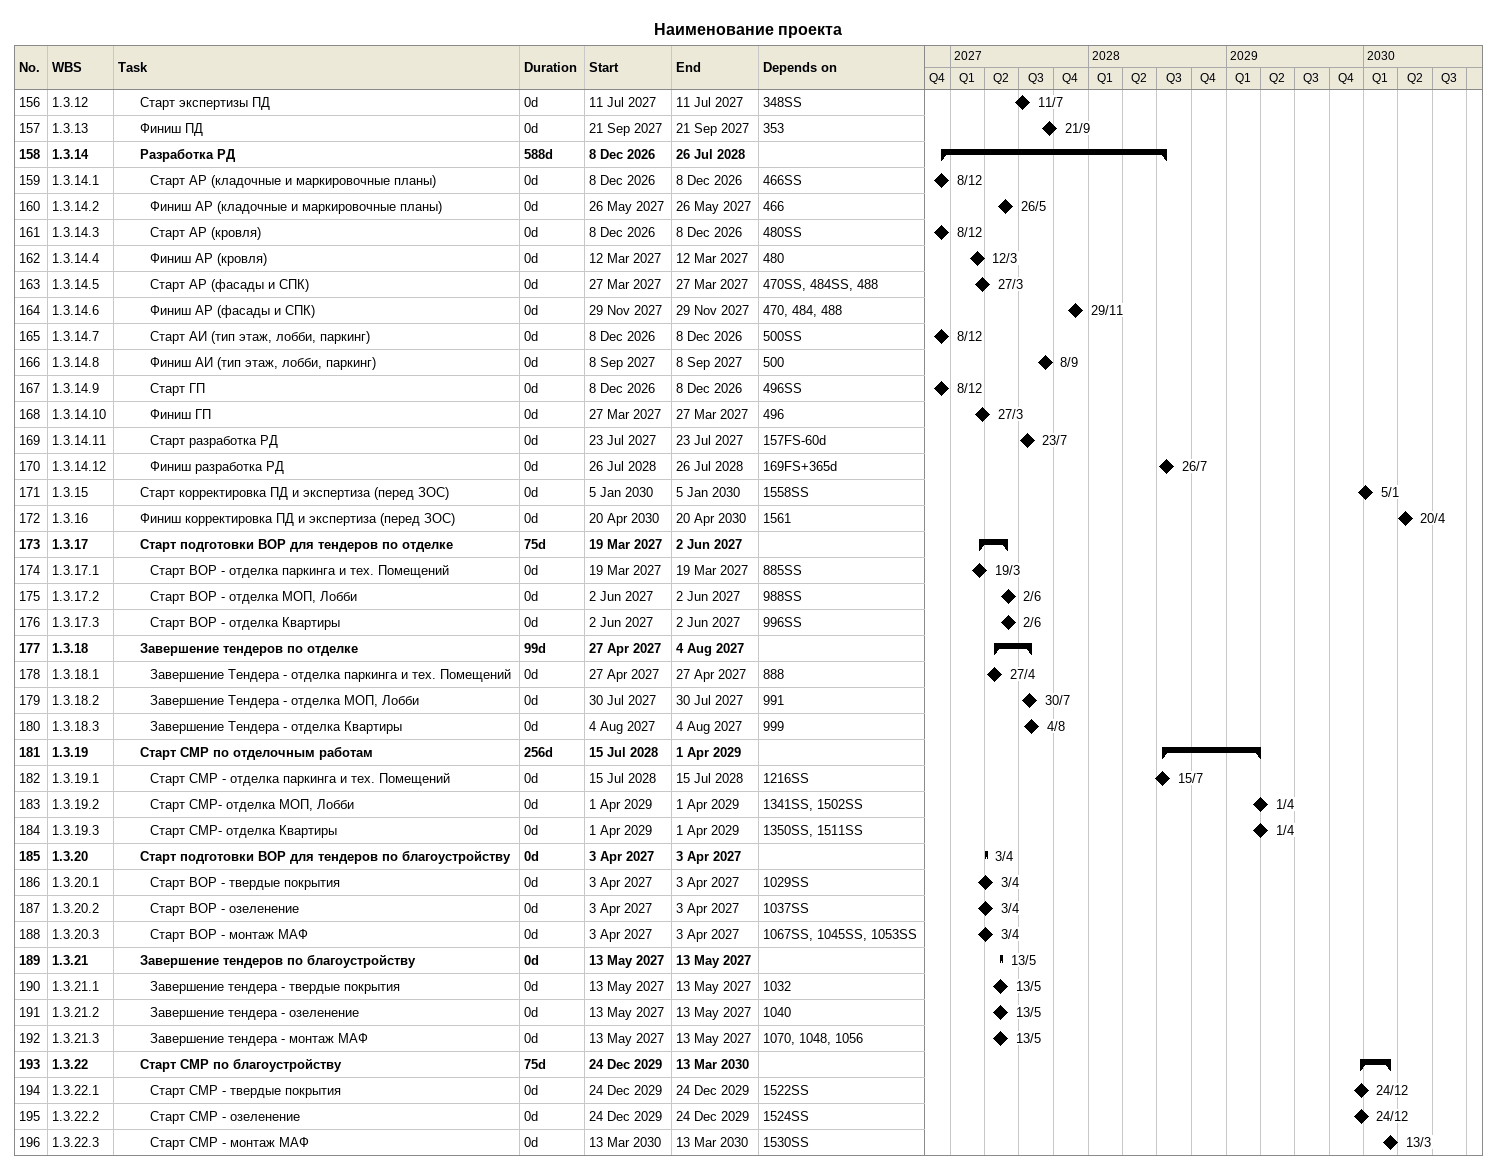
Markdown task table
Наименование проекта

| ID | WBS | Task | Duration | Start | Finish | Predecessors |
|---|---|---|---|---|---|---|
| 156 | 1.3.12 | Старт экспертизы ПД | 0d | 2027-07-11 | 2027-07-11 | 348SS |
| 157 | 1.3.13 | Финиш ПД | 0d | 2027-09-21 | 2027-09-21 | 353 |
| 158 | 1.3.14 | **Разработка РД** | 588d | 2026-12-08 | 2028-07-26 |  |
| 159 | 1.3.14.1 | Старт АР (кладочные и маркировочные планы) | 0d | 2026-12-08 | 2026-12-08 | 466SS |
| 160 | 1.3.14.2 | Финиш АР (кладочные и маркировочные планы) | 0d | 2027-05-26 | 2027-05-26 | 466 |
| 161 | 1.3.14.3 | Старт АР (кровля) | 0d | 2026-12-08 | 2026-12-08 | 480SS |
| 162 | 1.3.14.4 | Финиш АР (кровля) | 0d | 2027-03-12 | 2027-03-12 | 480 |
| 163 | 1.3.14.5 | Старт АР (фасады и СПК) | 0d | 2027-03-27 | 2027-03-27 | 470SS, 484SS, 488 |
| 164 | 1.3.14.6 | Финиш АР (фасады и СПК) | 0d | 2027-11-29 | 2027-11-29 | 470, 484, 488 |
| 165 | 1.3.14.7 | Старт АИ (тип этаж, лобби, паркинг) | 0d | 2026-12-08 | 2026-12-08 | 500SS |
| 166 | 1.3.14.8 | Финиш АИ (тип этаж, лобби, паркинг) | 0d | 2027-09-08 | 2027-09-08 | 500 |
| 167 | 1.3.14.9 | Старт ГП | 0d | 2026-12-08 | 2026-12-08 | 496SS |
| 168 | 1.3.14.10 | Финиш ГП | 0d | 2027-03-27 | 2027-03-27 | 496 |
| 169 | 1.3.14.11 | Старт разработка РД | 0d | 2027-07-23 | 2027-07-23 | 157FS-60d |
| 170 | 1.3.14.12 | Финиш разработка РД | 0d | 2028-07-26 | 2028-07-26 | 169FS+365d |
| 171 | 1.3.15 | Старт корректировка ПД и экспертиза (перед ЗОС) | 0d | 2030-01-05 | 2030-01-05 | 1558SS |
| 172 | 1.3.16 | Финиш корректировка ПД и экспертиза (перед ЗОС) | 0d | 2030-04-20 | 2030-04-20 | 1561 |
| 173 | 1.3.17 | **Старт подготовки ВОР для тендеров по отделке** | 75d | 2027-03-19 | 2027-06-02 |  |
| 174 | 1.3.17.1 | Старт ВОР - отделка паркинга и тех. Помещений | 0d | 2027-03-19 | 2027-03-19 | 885SS |
| 175 | 1.3.17.2 | Старт ВОР - отделка МОП, Лобби | 0d | 2027-06-02 | 2027-06-02 | 988SS |
| 176 | 1.3.17.3 | Старт ВОР - отделка Квартиры | 0d | 2027-06-02 | 2027-06-02 | 996SS |
| 177 | 1.3.18 | **Завершение тендеров по отделке** | 99d | 2027-04-27 | 2027-08-04 |  |
| 178 | 1.3.18.1 | Завершение Тендера - отделка паркинга и тех. Помещений | 0d | 2027-04-27 | 2027-04-27 | 888 |
| 179 | 1.3.18.2 | Завершение Тендера - отделка МОП, Лобби | 0d | 2027-07-30 | 2027-07-30 | 991 |
| 180 | 1.3.18.3 | Завершение Тендера - отделка Квартиры | 0d | 2027-08-04 | 2027-08-04 | 999 |
| 181 | 1.3.19 | **Старт СМР по отделочным работам** | 256d | 2028-07-15 | 2029-04-01 |  |
| 182 | 1.3.19.1 | Старт СМР - отделка паркинга и тех. Помещений | 0d | 2028-07-15 | 2028-07-15 | 1216SS |
| 183 | 1.3.19.2 | Старт СМР- отделка МОП, Лобби | 0d | 2029-04-01 | 2029-04-01 | 1341SS, 1502SS |
| 184 | 1.3.19.3 | Старт СМР- отделка Квартиры | 0d | 2029-04-01 | 2029-04-01 | 1350SS, 1511SS |
| 185 | 1.3.20 | **Старт подготовки ВОР для тендеров по благоустройству** | 0d | 2027-04-03 | 2027-04-03 |  |
| 186 | 1.3.20.1 | Старт ВОР - твердые покрытия | 0d | 2027-04-03 | 2027-04-03 | 1029SS |
| 187 | 1.3.20.2 | Старт ВОР - озеленение | 0d | 2027-04-03 | 2027-04-03 | 1037SS |
| 188 | 1.3.20.3 | Старт ВОР - монтаж МАФ | 0d | 2027-04-03 | 2027-04-03 | 1067SS, 1045SS, 1053SS |
| 189 | 1.3.21 | **Завершение тендеров по благоустройству** | 0d | 2027-05-13 | 2027-05-13 |  |
| 190 | 1.3.21.1 | Завершение тендера - твердые покрытия | 0d | 2027-05-13 | 2027-05-13 | 1032 |
| 191 | 1.3.21.2 | Завершение тендера - озеленение | 0d | 2027-05-13 | 2027-05-13 | 1040 |
| 192 | 1.3.21.3 | Завершение тендера - монтаж МАФ | 0d | 2027-05-13 | 2027-05-13 | 1070, 1048, 1056 |
| 193 | 1.3.22 | **Старт СМР по благоустройству** | 75d | 2029-12-24 | 2030-03-13 |  |
| 194 | 1.3.22.1 | Старт СМР - твердые покрытия | 0d | 2029-12-24 | 2029-12-24 | 1522SS |
| 195 | 1.3.22.2 | Старт СМР - озеленение | 0d | 2029-12-24 | 2029-12-24 | 1524SS |
| 196 | 1.3.22.3 | Старт СМР - монтаж МАФ | 0d | 2030-03-13 | 2030-03-13 | 1530SS |
